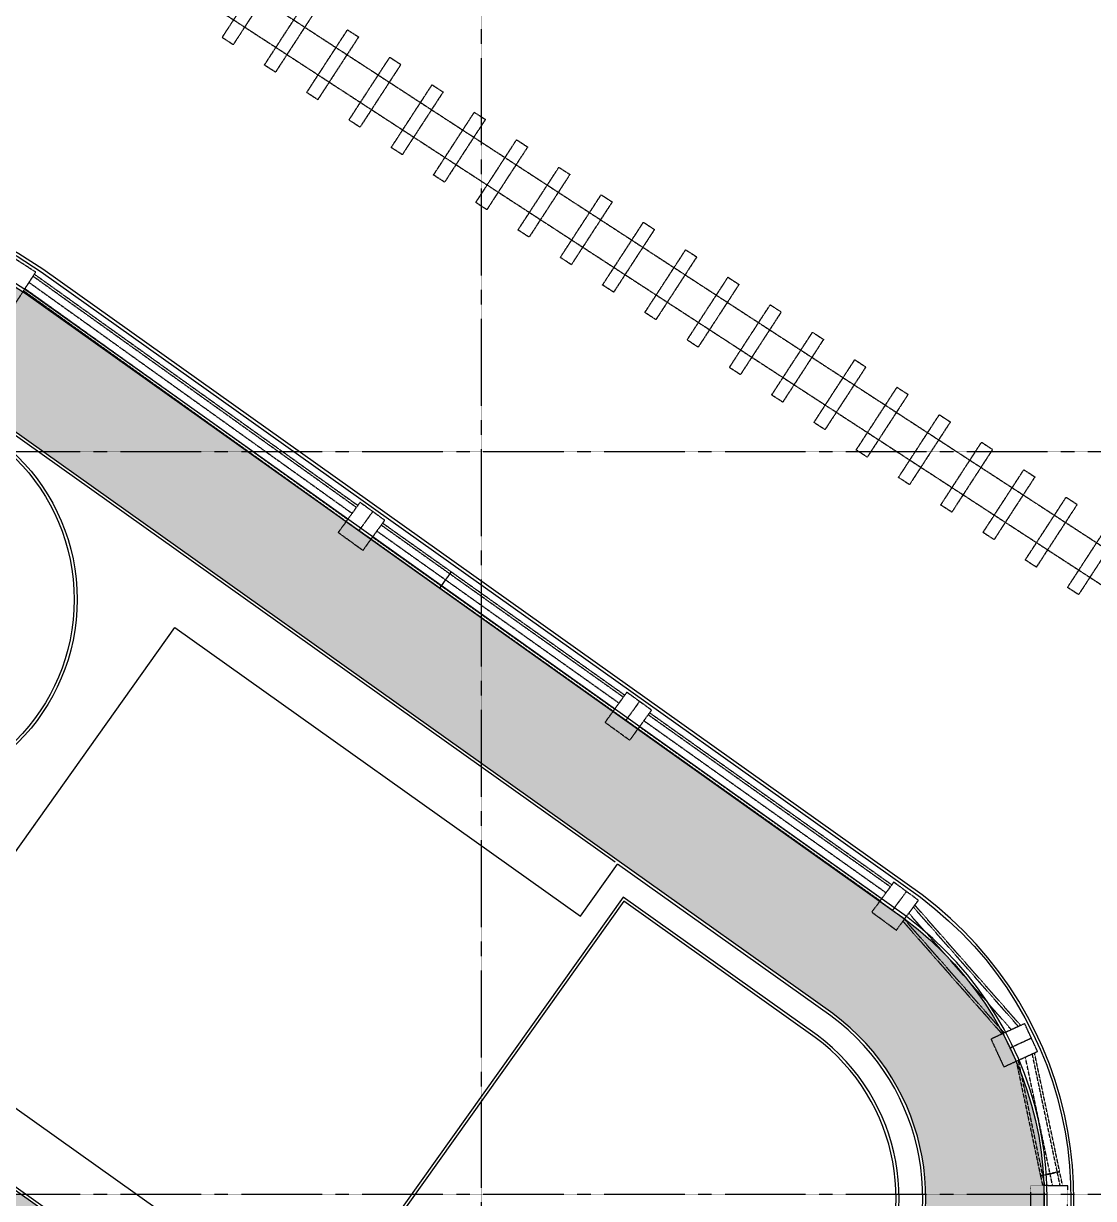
# Model space of a CAD drawing. Header units: millimetres. Extents: x 568263778 to 568582840, y 7794314150 to 7794508983.
# Drawn here: x 568384592 to 568420604, y 7794424850 to 7794464405 of the extents above; entities that cross this region are included whole.
import ezdxf

# ---------------------------------------------------------------- set-up
doc = ezdxf.new("R2010")
doc.units = ezdxf.units.MM
doc.linetypes.add('( Hidden )', pattern=[0.375, 0.25, -0.125])
doc.linetypes.add('CENTER2', pattern=[1.125, 0.75, -0.125, 0.125, -0.125])
for name, color, linetype in [('06-EST-EIXOS', 1, 'CENTER2'), ('11-EST-HACHURAS', 254, 'Continuous'), ('15-EST-FORMAS-VISTA-3', 3, 'Continuous')]:
    doc.layers.add(name, color=color, linetype=linetype)

msp = doc.modelspace()

# ---------------------------------------------------------------- hatches: boundary and pattern name
at = {"layer": '11-EST-HACHURAS'}
h = msp.add_hatch(color=256, dxfattribs=at)
h.dxf.hatch_style = 1
h.paths.add_polyline_path([(568400000, 7794439492.08), (568400000, 7794444401.46), (568392132.49, 7794450000), (568385233.43, 7794450000)])
h.paths.add_polyline_path([(568382431.28, 7794451994.01), (568385233.43, 7794450000), (568392132.49, 7794450000), (568384678.18, 7794455304.5), (568383912.05, 7794455800.04, 0.14591494), (568377585.58, 7794457321.31, -0.02731375), (568375000, 7794457310.33), (568375000, 7794453315.41, 0.01728069), (568377258.64, 7794453290.57, -0.18574902)])
h = msp.add_hatch(color=256, dxfattribs=at)
h.dxf.hatch_style = 1
h.paths.add_polyline_path([(568414248.66, 7794434262.1), (568400000, 7794444401.46), (568400000, 7794439492.08), (568411619.54, 7794431223.6, -0.24292998), (568414957.37, 7794425000), (568418944.23, 7794425000, 0.23296526)])
h = msp.add_hatch(dxfattribs=at)
h.set_pattern_fill('ANSI31', color=256)
h.set_pattern_definition([(45, (262610.6373, 0), (-2.2450640302673, 2.2450640302673), [])])
edge = h.paths.add_edge_path()
edge.add_arc((568407261.71, 7794424879.54), 7696.61, 326.951883, 360.896758)
edge.add_line((568414957.37, 7794425000), (568418944.23, 7794425000))
edge.add_arc((568407196.53, 7794424865.6), 11748.47, -32.729498, 0.655458, ccw=False)
edge.add_line((568417079.73, 7794418513.51), (568411496.23, 7794410690.79))
edge.add_line((568411496.23, 7794410690.79), (568407575.88, 7794403522.6))
edge.add_line((568407575.88, 7794403522.6), (568401119.88, 7794408247.78))
edge.add_line((568401119.88, 7794408247.78), (568396414.96, 7794411593.44))
edge.add_line((568396414.96, 7794411593.44), (568391018.44, 7794415430.96))
edge.add_arc((568390439.83, 7794414607.33), 1006.56, 54.911575, 145.82939)
edge.add_line((568389607.04, 7794415172.67), (568389288.04, 7794414724.03))
edge.add_line((568389288.04, 7794414724.03), (568374847.42, 7794425000))
edge.add_line((568374847.42, 7794425000), (568384496.64, 7794425000))
edge.add_line((568384496.64, 7794425000), (568399769.97, 7794414131.47))
edge.add_arc((568404120.68, 7794420536.43), 7742.88, 235.812773, 317.524165)
edge.add_line((568409831.54, 7794415307.82), (568413713.1, 7794420682.25))

# ---------------------------------------------------------------- linework, layer by layer
at = {"layer": '06-EST-EIXOS', "linetype": 'CENTER2', "ltscale": 10}
for p, q in [((568400000, 7794508982.65), (568400000, 7794314150.47)), ((568263778.26, 7794450000), (568503132.72, 7794450000)), ((568263778.26, 7794425000), (568503132.72, 7794425000))]:
    msp.add_line(p, q, dxfattribs=at)
at = {"layer": '11-EST-HACHURAS', "color": 250, "linetype": '( Hidden )', "ltscale": 10}
for p, q in [((568395793.85, 7794448114.55, 720843.09), (568384913.39, 7794455895.17, 720816.82)), ((568395793.85, 7794448114.55, 721343.09), (568384913.39, 7794455895.17, 721316.82)), ((568395500.71, 7794447709.49, 720843.07), (568384640.74, 7794455475.45, 720816.64)), ((568395500.71, 7794447709.49, 721343.07), (568384640.74, 7794455475.45, 721316.64)), ((568395647.28, 7794447912.02, 720843.08), (568384777.06, 7794455685.31, 720816.73)), ((568395647.28, 7794447912.02, 721343.08), (568384777.06, 7794455685.31, 721316.73)), ((568395957.02, 7794447289.37), (568404099.52, 7794441484.23)), ((568398795.19, 7794445673.07, 720850.7), (568396485.36, 7794447314.23, 720845.11)), ((568398795.19, 7794445673.07, 721350.7), (568396485.36, 7794447314.23, 721345.11)), ((568398939.99, 7794445876.87, 720850.7), (568396631.94, 7794447516.76, 720845.12)), ((568398939.99, 7794445876.87, 721350.7), (568396631.94, 7794447516.76, 721345.12)), ((568398650.39, 7794445469.28, 720850.7), (568396338.79, 7794447111.7, 720845.11)), ((568398650.39, 7794445469.28, 721350.7), (568396338.79, 7794447111.7, 721345.11)), ((568398600.69, 7794445399.33, 720670.7), (568398989.68, 7794445946.81, 720670.7)), ((568398986.32, 7794445942.08, 721250.7), (568398939.99, 7794445876.87, 721250.7)), ((568398986.32, 7794445942.08, 721250.7), (568398939.99, 7794445876.87, 721250.7)), ((568398989.68, 7794445946.81, 720670.7), (568398986.32, 7794445942.08, 721250.7)), ((568398937.09, 7794445872.79, 720750.7), (568398653.28, 7794445473.35, 720750.7)), ((568398937.09, 7794445872.79, 720750.7), (568398653.28, 7794445473.35, 720750.7)), ((568398795.19, 7794445673.07, 721250.7), (568398795.19, 7794445673.07, 721250.7)), ((568398795.19, 7794445673.07, 721250.7), (568398795.19, 7794445673.07, 721250.7)), ((568404631.59, 7794441526.24, 720864.82), (568398795.19, 7794445673.07, 720850.7)), ((568404631.59, 7794441526.24, 721364.82), (568398795.19, 7794445673.07, 721350.7)), ((568398939.99, 7794445876.87, 721250.7), (568398937.09, 7794445872.79, 720750.7)), ((568398939.99, 7794445876.87, 721250.7), (568398937.09, 7794445872.79, 720750.7)), ((568404778.17, 7794441728.77, 720864.8), (568398939.99, 7794445876.87, 720850.7)), ((568404778.17, 7794441728.77, 721364.8), (568398939.99, 7794445876.87, 721350.7)), ((568398604.05, 7794445404.06, 721250.7), (568398600.69, 7794445399.33, 720670.7)), ((568398650.39, 7794445469.28, 721250.7), (568398604.05, 7794445404.06, 721250.7)), ((568398650.39, 7794445469.28, 721250.7), (568398604.05, 7794445404.06, 721250.7)), ((568398653.28, 7794445473.35, 720750.7), (568398650.39, 7794445469.28, 721250.7)), ((568398653.28, 7794445473.35, 720750.7), (568398650.39, 7794445469.28, 721250.7)), ((568404485.02, 7794441323.71, 720864.84), (568398650.39, 7794445469.28, 720850.7)), ((568404485.02, 7794441323.71, 721364.84), (568398650.39, 7794445469.28, 721350.7)), ((568413617.9, 7794435141.37, 720886.56), (568405470.79, 7794440929.98, 720866.85)), ((568413617.9, 7794435141.37, 721386.56), (568405470.79, 7794440929.98, 721366.85)), ((568413766.16, 7794435342.71, 720886.51), (568405617.36, 7794441132.52, 720866.83)), ((568413766.16, 7794435342.71, 721386.51), (568405617.36, 7794441132.52, 721366.83)), ((568405275.75, 7794440659.92), (568413418.25, 7794434854.78)), ((568413469.65, 7794434940.03, 720886.6), (568405324.21, 7794440727.45, 720866.87)), ((568413469.65, 7794434940.03, 721386.6), (568405324.21, 7794440727.45, 721366.87)), ((568418077.51, 7794430639.87, 720899.06), (568414541.99, 7794434660.21, 720888.55)), ((568418077.51, 7794430639.87, 721399.06), (568414541.99, 7794434660.21, 721388.55)), ((568417603.45, 7794430421.8, 720898.76), (568414238.55, 7794434248.12, 720888.66)), ((568417603.45, 7794430421.8, 721398.76), (568414238.55, 7794434248.12, 721388.66)), ((568417840.48, 7794430530.83, 720898.91), (568414390.27, 7794434454.17, 720888.61)), ((568417840.48, 7794430530.83, 721398.91), (568414390.27, 7794434454.17, 721388.61)), ((568418898.35, 7794425631.88, 720850.59), (568418078.12, 7794429507.05, 720842.76)), ((568418898.35, 7794425631.88, 721350.59), (568418078.12, 7794429507.05, 721342.76)), ((568419142.93, 7794425683.65, 720850.59), (568418310.99, 7794429614.17, 720842.65)), ((568419142.93, 7794425683.65, 721350.59), (568418310.99, 7794429614.17, 721342.65)), ((568419387.52, 7794425735.41, 720850.59), (568418543.85, 7794429721.29, 720842.54)), ((568419387.52, 7794425735.41, 721350.59), (568418543.85, 7794429721.29, 721342.54)), ((568418814.41, 7794425614.11, 720723.06), (568419471.46, 7794425753.18, 720723.06)), ((568418820.09, 7794425615.31, 721303.06), (568418814.41, 7794425614.11, 720723.06)), ((568418898.35, 7794425631.88, 721303.06), (568418820.09, 7794425615.31, 721303.06)), ((568418898.35, 7794425631.88, 721303.06), (568418820.09, 7794425615.31, 721303.06)), ((568418903.25, 7794425632.91, 720803.06), (568418898.35, 7794425631.88, 721303.06)), ((568418903.25, 7794425632.91, 720803.06), (568418898.35, 7794425631.88, 721303.06)), ((568418972.06, 7794425283.65, 720851.34), (568418898.35, 7794425631.88, 720850.59)), ((568418972.06, 7794425283.65, 721351.34), (568418898.35, 7794425631.88, 721350.59)), ((568419382.62, 7794425734.38, 720803.06), (568418903.25, 7794425632.91, 720803.06)), ((568419382.62, 7794425734.38, 720803.06), (568418903.25, 7794425632.91, 720803.06)), ((568419142.93, 7794425683.65, 721303.06), (568419142.93, 7794425683.65, 721303.06)), ((568419142.93, 7794425683.65, 721303.06), (568419142.93, 7794425683.65, 721303.06)), ((568419228.23, 7794425280.67, 720851.41), (568419142.93, 7794425683.65, 720850.59)), ((568419228.23, 7794425280.67, 721351.41), (568419142.93, 7794425683.65, 721350.59)), ((568419387.52, 7794425735.41, 721303.06), (568419382.62, 7794425734.38, 720803.06)), ((568419387.52, 7794425735.41, 721303.06), (568419382.62, 7794425734.38, 720803.06)), ((568419465.78, 7794425751.98, 721303.06), (568419387.52, 7794425735.41, 721303.06)), ((568419465.78, 7794425751.98, 721303.06), (568419387.52, 7794425735.41, 721303.06)), ((568419484.4, 7794425277.69, 720851.46), (568419387.52, 7794425735.41, 720850.59)), ((568419484.4, 7794425277.69, 721351.46), (568419387.52, 7794425735.41, 721350.59)), ((568419471.46, 7794425753.18, 720723.06), (568419465.78, 7794425751.98, 721303.06))]:
    msp.add_line(p, q, dxfattribs=at)
for points in [[(568366048.44, 7794482507), (568389336.27, 7794467355.44), (568418121.72, 7794448612.04), (568442932.43, 7794432454.59), (568472132.47, 7794413639.44)], [(568365448.55, 7794481584.97), (568388736.38, 7794466433.42), (568417521.49, 7794447690.23), (568442334.38, 7794431531.36), (568471536.66, 7794412714.77)], [(568395840.76, 7794448179.36), (568384957.01, 7794455962.32)], [(568384597.11, 7794455408.3), (568395453.8, 7794447644.68)], [(568395882.94, 7794447328.81), (568396348.63, 7794447972.28)], [(568396291.2, 7794447045.95), (568395450.99, 7794447640.7)], [(568404825.07, 7794441793.59), (568398986.32, 7794445942.08), (568396678.84, 7794447581.57)], [(568396291.88, 7794447046.88), (568398604.05, 7794445404.06), (568413422.21, 7794434875.6)], [(568405271.8, 7794440655.03), (568404431.59, 7794441249.79)], [(568404863.54, 7794440937.9), (568405329.23, 7794441581.37)], [(568413813.6, 7794435407.14), (568405664.27, 7794441197.33)], [(568413840.2, 7794434544.62), (568414311.18, 7794435184.24)], [(568414246.12, 7794434258.41), (568413410.84, 7794434860.06)], [(568418153.36, 7794430674.77), (568414590.54, 7794434726.15)], [(568414190, 7794434182.19), (568417527.6, 7794430386.9)], [(568418008.46, 7794429475), (568417568.47, 7794430405.64)], [(568417791.65, 7794429921.86), (568418513.27, 7794430253.82)], [(568419566.37, 7794425276.74), (568419465.78, 7794425751.98), (568418618.37, 7794429755.57)], [(568418003.6, 7794429472.77), (568418820.09, 7794425615.31), (568418890.09, 7794425284.61)], [(568418944.95, 7794424254.49), (568418946.13, 7794425283.9)]]:
    msp.add_lwpolyline(points, dxfattribs=at)
for points in [[(568391649.14, 7794463691.58), (568391278.41, 7794463932.78), (568392652.41, 7794466044.62), (568393023.15, 7794465803.41)], [(568393071.82, 7794462765.95), (568392701.09, 7794463007.15), (568394075.1, 7794465118.99), (568394445.83, 7794464877.79)], [(568394494.5, 7794461840.32), (568394123.77, 7794462081.52), (568395497.78, 7794464193.36), (568395868.51, 7794463952.16)], [(568395917.19, 7794460914.69), (568395546.46, 7794461155.9), (568396920.46, 7794463267.74), (568397291.2, 7794463026.53)], [(568397339.87, 7794459989.06), (568396969.14, 7794460230.27), (568398343.15, 7794462342.11), (568398713.88, 7794462100.9)], [(568398762.56, 7794459063.43), (568398391.82, 7794459304.64), (568399765.83, 7794461416.48), (568400136.56, 7794461175.27)], [(568400185.24, 7794458137.8), (568399814.51, 7794458379.01), (568401188.51, 7794460490.85), (568401559.25, 7794460249.64)], [(568401607.92, 7794457212.18), (568401237.19, 7794457453.38), (568402611.2, 7794459565.22), (568402981.93, 7794459324.02)], [(568403030.61, 7794456286.55), (568402659.87, 7794456527.75), (568404033.88, 7794458639.59), (568404404.61, 7794458398.39)], [(568404453.29, 7794455360.92), (568404082.56, 7794455602.13), (568405456.56, 7794457713.96), (568405827.3, 7794457472.76)], [(568405875.97, 7794454435.29), (568405505.24, 7794454676.5), (568406879.25, 7794456788.34), (568407249.98, 7794456547.13)], [(568384139.7, 7794456593.82), (568383458.74, 7794455545.58), (568384321.99, 7794454984.8), (568385002.95, 7794456033.03)], [(568407298.66, 7794453509.66), (568406927.92, 7794453750.87), (568408301.93, 7794455862.71), (568408672.66, 7794455621.5)], [(568408721.34, 7794452584.03), (568408350.61, 7794452825.24), (568409724.61, 7794454937.08), (568410095.35, 7794454695.87)], [(568410144.02, 7794451658.41), (568409773.29, 7794451899.61), (568411147.3, 7794454011.45), (568411518.03, 7794453770.24)], [(568411566.71, 7794450732.78), (568411195.97, 7794450973.98), (568412569.98, 7794453085.82), (568412940.71, 7794452844.62)], [(568412989.39, 7794449807.15), (568412618.66, 7794450048.35), (568413992.66, 7794452160.19), (568414363.4, 7794451918.99)], [(568414412.07, 7794448881.52), (568414041.34, 7794449122.73), (568415415.35, 7794451234.57), (568415786.08, 7794450993.36)], [(568415834.76, 7794447955.89), (568415464.02, 7794448197.1), (568416838.03, 7794450308.94), (568417208.76, 7794450067.73)], [(568417257.44, 7794447030.26), (568416886.71, 7794447271.47), (568418260.71, 7794449383.31), (568418631.45, 7794449142.1)], [(568418680.12, 7794446104.64), (568418309.39, 7794446345.84), (568419683.4, 7794448457.68), (568420054.13, 7794448216.47)], [(568395916.98, 7794448284.68), (568395184.12, 7794447272.04), (568396018.05, 7794446668.52), (568396750.91, 7794447681.15)], [(568420102.81, 7794445179.01), (568419732.07, 7794445420.21), (568421106.08, 7794447532.05), (568421476.81, 7794447290.85)], [(568404897.57, 7794441893.76), (568404164.72, 7794440881.13), (568404998.65, 7794440277.6), (568405731.51, 7794441290.24)], [(568413882.11, 7794435500.18), (568413140.94, 7794434493.62), (568413969.87, 7794433883.24), (568414711.04, 7794434889.8)], [(568418290.59, 7794430737.89), (568417154.98, 7794430215.5), (568417585.19, 7794429280.29), (568418720.8, 7794429802.69)], [(568419740.97, 7794425274.71), (568418491.05, 7794425289.25), (568418479.08, 7794424259.91), (568419728.99, 7794424245.37)]]:
    msp.add_lwpolyline(points, close=True, dxfattribs=at)
at = {"layer": '11-EST-HACHURAS', "color": 251}
for radius in [6800.27, 6700.27]:
    msp.add_circle((568379596.98, 7794445011.65), radius, dxfattribs=at)
at = {"layer": '15-EST-FORMAS-VISTA-3'}
for points in [[(568417907.29, 7794417951.62, 0.39397413), (568414838.57, 7794435069.66), (568385239.9, 7794456132.12), (568384435.28, 7794456652.56, 0.14647787), (568377529.2, 7794458319.72, -0.07410376), (568370868.66, 7794458913.88), (568367003.63, 7794460002.11, 0.60037096), (568353539.41, 7794442882.23, -0.23000035), (568352960.73, 7794439435.35), (568349192.77, 7794434140.35), (568396527.2, 7794400457.1)], [(568396503.7, 7794400596.56), (568349332.25, 7794434163.84), (568353042.21, 7794439377.37, 0.23041893), (568353633.51, 7794442916.67, -0.60041397), (568366981.23, 7794459904.53), (568370843.36, 7794458817.12, 0.07412176), (568377534.85, 7794458219.88, -0.14642464), (568384382.92, 7794456567.34), (568385183.73, 7794456049.36), (568414779.59, 7794434988.89, -0.39389229), (568417824.56, 7794418007.84)], [(568350603.03, 7794434397.35), (568353775.5, 7794438855.56, 0.23366825), (568354478.75, 7794443230.81, -0.60072989), (568366780.54, 7794459026.04), (568370615.52, 7794457946.28, 0.07427806), (568377585.58, 7794457321.31, -0.14591494), (568383912.05, 7794455800.04), (568384678.18, 7794455304.5), (568414248.66, 7794434262.1, -0.39310946), (568417079.73, 7794418513.51), (568411496.23, 7794410690.79), (568407575.88, 7794403522.6), (568402806.35, 7794396818.83, -0.41421356), (568385374.41, 7794393881.59), (568344374.41, 7794423057.14, 0.41421356)], [(568416939.46, 7794418144.85), (568417162.51, 7794418457.36, 0.39320081), (568414307.67, 7794434342.84), (568384734.35, 7794455387.26), (568383964.34, 7794455885.32, 0.14597447), (568377579.95, 7794457421.15, -0.07426119), (568370640.85, 7794458043.03), (568366802.75, 7794459123.67, 0.60070081), (568354384.97, 7794443195.56, -0.23334608), (568353694.02, 7794438913.54), (568350463.57, 7794434373.86), (568354327.8, 7794431624.06)], [(568399769.97, 7794414131.47, 0.37245003), (568409831.54, 7794415307.82), (568413713.1, 7794420682.25, 0.39725347), (568411827.47, 7794431075.64), (568382431.28, 7794451994.01, 0.18574902), (568377258.64, 7794453290.57, -0.04923712), (568370854.44, 7794453770.73), (568369578.05, 7794454082.06, 0.00873933), (568366074.14, 7794455075.6, 0.77608898), (568360340.12, 7794442189.82), (568364617.64, 7794439145.93), (568399769.97, 7794414131.47)], [(568404499.79, 7794436167.29), (568382373.53, 7794451912.37, 0.18591195), (568377265.92, 7794453190.71, -0.04930008), (568370833.94, 7794453672.8), (568369551.71, 7794453985.56, 0.00873492), (568366052.96, 7794454977.76, 0.77569408), (568360400.18, 7794442269.81), (568364675.62, 7794439227.4), (568392558.26, 7794419386.07)], [(568413532.76, 7794420603.35), (568413630.6, 7794420738.82, 0.39712951), (568411768.81, 7794430994.64), (568404581.27, 7794436109.31)], [(568412884.22, 7794421071.74), (568412970.26, 7794421190.88, 0.39604178), (568411299.39, 7794430346.81), (568404769.25, 7794434993.66), (568393755.38, 7794419516.08), (568394130.71, 7794419248.99)]]:
    msp.add_lwpolyline(points, format="xyb", dxfattribs=at)
msp.add_lwpolyline([(568392639.73, 7794419328.09), (568393885.22, 7794421078.35), (568380237.88, 7794430789.82), (568389688.45, 7794444070.52), (568403335.78, 7794434359.05), (568404581.27, 7794436109.31)], dxfattribs=at)
msp.add_lwpolyline([(568393894.83, 7794419539.58), (568400340.57, 7794414952.78, 0.36964443), (568409055.99, 7794415941.96), (568412887.67, 7794421247.32, 0.39589233), (568411240.69, 7794430265.85), (568404792.75, 7794434854.21)], format="xyb", close=True, dxfattribs=at)

doc.saveas('drawing.dxf')
